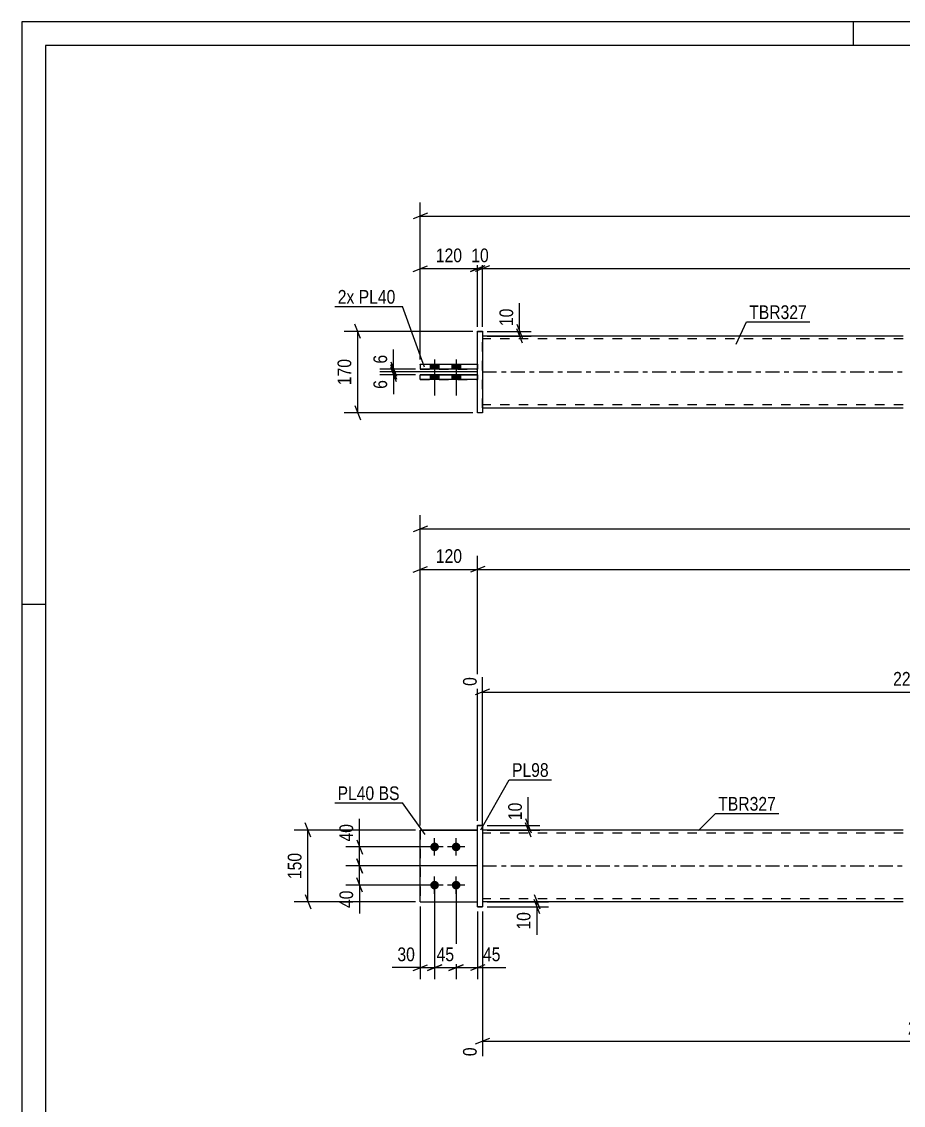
# Model space of a CAD drawing. Header units: millimetres. Extents: x 0 to 594, y 0 to 420.
# Drawn here: x 0 to 184.4, y 193.2 to 420 of the extents above; entities that cross this region are included whole.
import ezdxf

# ---------------------------------------------------------------- set-up
doc = ezdxf.new("R2010")
doc.units = ezdxf.units.MM
doc.linetypes.add('DXK_LINE_DOT2', pattern=[3.9198, 1.9599, -1.9599])
doc.linetypes.add('DXK_LINE_DOT3', pattern=[5.9187, 2.979, -0.9799, 0.9799, -0.9799])
doc.styles.add('Arial Narrow', font='ARIALN.TTF', dxfattribs={"height": 0.2})

# ---------------------------------------------------------------- blocks, each defined once
blk = doc.blocks.new('Unknown-580576037-1131')
at = {"color": 5, "linetype": 'Continuous'}
for p, q in [((594, 420), (0, 420)), ((0, 420), (0, 0)), ((174, 415), (174, 420)), ((589, 415), (5, 415)), ((5, 415), (5, 5)), ((5, 298), (0, 298))]:
    blk.add_line(p, q, dxfattribs=at)
blk = doc.blocks.new('Bolt-580576037-1683 - 1678')
at = {"linetype": 'Continuous'}
for points in [[(86.38, 248.19), (86.57, 248.17), (86.74, 248.11), (86.91, 248.02), (87.05, 247.89), (87.16, 247.74), (87.23, 247.57), (87.27, 247.39), (87.27, 247.2), (87.23, 247.01), (87.16, 246.84), (87.05, 246.69), (86.91, 246.56), (86.74, 246.47), (86.57, 246.41), (86.38, 246.39), (86.19, 246.41), (86.01, 246.47), (85.85, 246.56), (85.71, 246.69), (85.6, 246.84), (85.52, 247.01), (85.48, 247.2), (85.48, 247.39), (85.52, 247.57), (85.6, 247.74), (85.71, 247.89), (85.85, 248.02), (86.01, 248.11), (86.19, 248.17)], [(90.88, 248.19), (91.07, 248.17), (91.24, 248.11), (91.41, 248.02), (91.55, 247.89), (91.66, 247.74), (91.73, 247.57), (91.77, 247.39), (91.77, 247.2), (91.73, 247.01), (91.66, 246.84), (91.55, 246.69), (91.41, 246.56), (91.24, 246.47), (91.07, 246.41), (90.88, 246.39), (90.69, 246.41), (90.51, 246.47), (90.35, 246.56), (90.21, 246.69), (90.1, 246.84), (90.02, 247.01), (89.98, 247.2), (89.98, 247.39), (90.02, 247.57), (90.1, 247.74), (90.21, 247.89), (90.35, 248.02), (90.51, 248.11), (90.69, 248.17)], [(86.38, 240.19), (86.57, 240.17), (86.74, 240.11), (86.91, 240.02), (87.05, 239.89), (87.16, 239.74), (87.23, 239.57), (87.27, 239.39), (87.27, 239.2), (87.23, 239.01), (87.16, 238.84), (87.05, 238.69), (86.91, 238.56), (86.74, 238.47), (86.57, 238.41), (86.38, 238.39), (86.19, 238.41), (86.01, 238.47), (85.85, 238.56), (85.71, 238.69), (85.6, 238.84), (85.52, 239.01), (85.48, 239.2), (85.48, 239.39), (85.52, 239.57), (85.6, 239.74), (85.71, 239.89), (85.85, 240.02), (86.01, 240.11), (86.19, 240.17)], [(90.88, 240.19), (91.07, 240.17), (91.24, 240.11), (91.41, 240.02), (91.55, 239.89), (91.66, 239.74), (91.73, 239.57), (91.77, 239.39), (91.77, 239.2), (91.73, 239.01), (91.66, 238.84), (91.55, 238.69), (91.41, 238.56), (91.24, 238.47), (91.07, 238.41), (90.88, 238.39), (90.69, 238.41), (90.51, 238.47), (90.35, 238.56), (90.21, 238.69), (90.1, 238.84), (90.02, 239.01), (89.98, 239.2), (89.98, 239.39), (90.02, 239.57), (90.1, 239.74), (90.21, 239.89), (90.35, 240.02), (90.51, 240.11), (90.69, 240.17)]]:
    blk.add_hatch(color=1, dxfattribs=at).paths.add_polyline_path(points)
at = {"color": 1, "linetype": 'Continuous'}
for p, q in [((88.18, 247.3), (84.58, 247.3)), ((86.38, 245.5), (86.38, 249.1)), ((92.68, 247.3), (89.08, 247.3)), ((90.88, 245.5), (90.88, 249.1)), ((86.38, 237.5), (86.38, 241.1)), ((90.88, 237.5), (90.88, 241.1)), ((88.18, 239.3), (84.58, 239.3)), ((92.68, 239.3), (89.08, 239.3))]:
    blk.add_line(p, q, dxfattribs=at)
blk = doc.blocks.new('Part-580576037-1694 - 1678')
at = {"color": 2, "linetype": 'Continuous'}
for p, q in [((95.38, 251.82), (96.38, 251.82)), ((95.38, 234.77), (95.38, 251.82)), ((95.38, 251.77), (96.38, 251.77)), ((96.38, 251.77), (96.38, 251.82)), ((96.38, 251.82), (96.38, 251.77)), ((96.38, 251.77), (96.38, 234.77)), ((95.38, 234.77), (96.38, 234.77))]:
    blk.add_line(p, q, dxfattribs=at)
at = {"color": 7, "linetype": 'DXK_LINE_DOT2'}
blk.add_line((95.38, 234.82), (96.38, 234.82), dxfattribs=at)
blk = doc.blocks.new('Part-580576037-1699 - 1678')
at = {"color": 2, "linetype": 'Continuous'}
for p, q in [((83.38, 250.79), (83.38, 250.8)), ((83.38, 250.8), (83.38, 250.8)), ((83.38, 250.8), (83.38, 250.8)), ((83.38, 250.8), (95.38, 250.8)), ((95.38, 250.8), (83.38, 250.8))]:
    blk.add_line(p, q, dxfattribs=at)
at = {"color": 7, "linetype": 'DXK_LINE_DOT2'}
for p, q in [((83.38, 250.8), (83.38, 235.8)), ((95.38, 235.8), (95.38, 250.8)), ((83.38, 235.8), (83.38, 235.8)), ((83.38, 235.8), (95.38, 235.8)), ((83.38, 235.8), (95.38, 235.8)), ((95.38, 235.8), (95.38, 235.8))]:
    blk.add_line(p, q, dxfattribs=at)
blk = doc.blocks.new('Part-580576037-1704 - 1678')
at = {"color": 2, "linetype": 'Continuous'}
for p, q in [((83.38, 235.79), (83.38, 250.79)), ((83.38, 250.79), (95.38, 250.79)), ((95.38, 250.79), (83.38, 250.79)), ((83.38, 235.79), (95.38, 235.79))]:
    blk.add_line(p, q, dxfattribs=at)
at = {"color": 7, "linetype": 'DXK_LINE_DOT2'}
for p, q in [((95.38, 235.79), (95.38, 250.79)), ((83.38, 235.79), (83.38, 235.79)), ((83.38, 235.79), (95.38, 235.79)), ((95.38, 235.79), (95.38, 235.79))]:
    blk.add_line(p, q, dxfattribs=at)
blk = doc.blocks.new('Part-580576037-1720 - 1678')
at = {"color": 2, "linetype": 'Continuous'}
for p, q in [((184.38, 250.8), (96.38, 250.8)), ((184.38, 235.8), (96.38, 235.8))]:
    blk.add_line(p, q, dxfattribs=at)
at = {"color": 7, "linetype": 'DXK_LINE_DOT2'}
for p, q in [((96.38, 250.8), (96.38, 235.8)), ((184.38, 250.2), (96.38, 250.2)), ((184.38, 236.4), (96.38, 236.4))]:
    blk.add_line(p, q, dxfattribs=at)
at = {"color": 7, "linetype": 'DXK_LINE_DOT3'}
blk.add_line((96.38, 243.3), (184.38, 243.3), dxfattribs=at)
blk = doc.blocks.new('Part-580576037-1455 - 1368')
at = {"color": 2, "linetype": 'Continuous'}
for p, q in [((95.38, 355.22), (96.38, 355.22)), ((95.38, 338.17), (95.38, 355.22)), ((95.38, 355.17), (96.38, 355.17)), ((96.38, 355.17), (96.38, 355.22)), ((96.38, 355.22), (96.38, 338.17)), ((96.38, 338.17), (95.38, 338.17))]:
    blk.add_line(p, q, dxfattribs=at)
at = {"color": 7, "linetype": 'DXK_LINE_DOT2'}
for p, q in [((95.38, 338.22), (96.38, 338.22)), ((95.38, 338.17), (95.38, 338.22))]:
    blk.add_line(p, q, dxfattribs=at)
blk = doc.blocks.new('Bolt-580576037-1471 - 1368')
at = {"linetype": 'Continuous'}
for points in [[(85.48, 347.3), (87.28, 347.3), (87.28, 348.3), (85.48, 348.3)], [(85.48, 347.29), (87.28, 347.29), (87.28, 348.29), (85.48, 348.29)], [(89.98, 347.3), (91.78, 347.3), (91.78, 348.3), (89.98, 348.3)], [(89.98, 347.29), (91.78, 347.29), (91.78, 348.29), (89.98, 348.29)], [(85.48, 345.1), (87.28, 345.1), (87.28, 346.1), (85.48, 346.1)], [(85.48, 345.09), (87.28, 345.09), (87.28, 346.09), (85.48, 346.09)], [(89.98, 345.1), (91.78, 345.1), (91.78, 346.1), (89.98, 346.1)], [(89.98, 345.09), (91.78, 345.09), (91.78, 346.09), (89.98, 346.09)]]:
    blk.add_hatch(color=1, dxfattribs=at).paths.add_polyline_path(points)
at = {"color": 1, "linetype": 'Continuous'}
for p, q in [((86.38, 349.3), (86.38, 341.8)), ((86.38, 349.28), (86.38, 341.79)), ((90.88, 349.3), (90.88, 341.8)), ((90.88, 349.28), (90.88, 341.79)), ((85.48, 348.3), (85.48, 347.3)), ((85.48, 348.29), (85.48, 347.29)), ((87.28, 348.3), (87.28, 347.3)), ((87.28, 348.29), (87.28, 347.29)), ((89.98, 348.3), (89.98, 347.3)), ((89.98, 348.29), (89.98, 347.29)), ((91.78, 348.3), (91.78, 347.3)), ((91.78, 348.29), (91.78, 347.29)), ((85.48, 346.1), (85.48, 345.1)), ((85.48, 346.09), (85.48, 345.09)), ((87.28, 346.1), (87.28, 345.1)), ((87.28, 346.09), (87.28, 345.09)), ((89.98, 346.1), (89.98, 345.1)), ((89.98, 346.09), (89.98, 345.09)), ((91.78, 346.1), (91.78, 345.1)), ((91.78, 346.09), (91.78, 345.09))]:
    blk.add_line(p, q, dxfattribs=at)
blk = doc.blocks.new('Part-580576037-1416 - 1368')
at = {"color": 2, "linetype": 'Continuous'}
for p, q in [((184.38, 354.19), (96.38, 354.19)), ((96.38, 339.19), (184.38, 339.19))]:
    blk.add_line(p, q, dxfattribs=at)
at = {"color": 7, "linetype": 'DXK_LINE_DOT2'}
for p, q in [((96.38, 339.19), (96.38, 354.19)), ((184.38, 353.59), (96.38, 353.59)), ((184.38, 339.79), (96.38, 339.79))]:
    blk.add_line(p, q, dxfattribs=at)
at = {"color": 7, "linetype": 'DXK_LINE_DOT3'}
blk.add_line((96.38, 346.69), (184.38, 346.69), dxfattribs=at)
blk = doc.blocks.new('Part-580576037-1449 - 1368')
at = {"color": 2, "linetype": 'Continuous'}
for p, q in [((83.38, 345.08), (83.38, 346.11)), ((83.38, 346.11), (95.38, 346.11)), ((95.38, 346.08), (83.38, 346.08)), ((95.38, 345.08), (83.38, 345.08))]:
    blk.add_line(p, q, dxfattribs=at)
at = {"color": 7, "linetype": 'DXK_LINE_DOT2'}
for p, q in [((83.38, 345.11), (95.38, 345.11)), ((95.38, 346.11), (95.38, 345.08))]:
    blk.add_line(p, q, dxfattribs=at)
blk = doc.blocks.new('Part-580576037-1454 - 1368')
at = {"color": 2, "linetype": 'Continuous'}
for p, q in [((83.38, 348.28), (83.38, 348.31)), ((83.38, 348.31), (83.38, 347.28)), ((83.38, 348.31), (95.38, 348.31)), ((95.38, 348.28), (83.38, 348.28)), ((95.38, 347.28), (83.38, 347.28))]:
    blk.add_line(p, q, dxfattribs=at)
at = {"color": 7, "linetype": 'DXK_LINE_DOT2'}
for p, q in [((83.38, 347.31), (95.38, 347.31)), ((95.38, 348.31), (95.38, 347.28))]:
    blk.add_line(p, q, dxfattribs=at)
blk = doc.blocks.new('StraightDimension-580576037-1909 - 1678')
at = {"color": 7, "linetype": 'Continuous'}
for p, q in [((85.38, 247.3), (67.83, 247.3)), ((70.08, 248.8), (71.28, 245.8)), ((70.68, 243.3), (70.68, 247.3)), ((95.38, 243.3), (67.83, 243.3)), ((71.28, 241.8), (70.08, 244.8))]:
    blk.add_line(p, q, dxfattribs=at)
at = {"color": 0}
blk.add_wipeout([(69.93, 252.68), (65.73, 252.68), (65.73, 247.82), (69.93, 247.82)], dxfattribs=at)
at = {"color": 7, "linetype": 'Continuous'}
blk.add_line((70.68, 247.3), (70.68, 253.2), dxfattribs=at)
blk.add_line((70.68, 247.3), (70.68, 253.2), dxfattribs=at)
at = {"color": 3, "style": 'Arial Narrow'}
blk.add_text('40', height=2.863, rotation=90.0002, dxfattribs=at).set_placement((69.33, 248.42))
blk = doc.blocks.new('StraightDimension-580576037-1922 - 1678')
at = {"color": 7, "linetype": 'Continuous'}
for p, q in [((95.38, 243.3), (67.83, 243.3)), ((70.08, 244.8), (71.28, 241.8)), ((70.68, 239.3), (70.68, 243.3)), ((71.28, 237.8), (70.08, 240.8)), ((85.38, 239.3), (67.83, 239.3))]:
    blk.add_line(p, q, dxfattribs=at)
at = {"color": 0}
blk.add_wipeout([(69.93, 238.77), (65.73, 238.77), (65.73, 233.91), (69.93, 233.91)], dxfattribs=at)
at = {"color": 7, "linetype": 'Continuous'}
blk.add_line((70.68, 239.3), (70.68, 233.39), dxfattribs=at)
blk.add_line((70.68, 239.3), (70.68, 233.39), dxfattribs=at)
at = {"color": 3, "style": 'Arial Narrow'}
blk.add_text('40', height=2.863, rotation=90.0002, dxfattribs=at).set_placement((69.33, 234.51))
blk = doc.blocks.new('StraightDimension-580576037-1736 - 1678')
at = {"color": 7, "linetype": 'Continuous'}
for p, q in [((83.38, 251.8), (83.38, 316.7)), ((84.88, 314.45), (81.88, 313.25)), ((83.38, 313.85), (522.63, 313.85))]:
    blk.add_line(p, q, dxfattribs=at)
blk = doc.blocks.new('StraightDimension-580576037-1813 - 1678')
at = {"color": 7, "linetype": 'Continuous'}
for p, q in [((90.88, 238.3), (90.88, 219.63)), ((95.38, 233.77), (95.38, 219.63)), ((89.38, 221.43), (92.38, 222.63)), ((96.88, 222.63), (93.88, 221.43)), ((90.88, 222.03), (95.38, 222.03))]:
    blk.add_line(p, q, dxfattribs=at)
at = {"color": 0}
blk.add_wipeout([(100.76, 222.78), (100.76, 226.98), (95.9, 226.98), (95.9, 222.78)], dxfattribs=at)
at = {"color": 7, "linetype": 'Continuous'}
blk.add_line((95.38, 222.03), (101.28, 222.03), dxfattribs=at)
blk.add_line((95.38, 222.03), (101.28, 222.03), dxfattribs=at)
at = {"color": 3, "style": 'Arial Narrow'}
blk.add_text('45', height=2.863, dxfattribs=at).set_placement((96.5, 223.38))
blk = doc.blocks.new('StraightDimension-580576037-1820 - 1678')
at = {"color": 7, "linetype": 'Continuous'}
for p, q in [((86.38, 238.3), (86.38, 219.63)), ((90.88, 238.3), (90.88, 219.63)), ((84.88, 221.43), (87.88, 222.63)), ((92.38, 222.63), (89.38, 221.43)), ((86.38, 222.03), (90.88, 222.03))]:
    blk.add_line(p, q, dxfattribs=at)
at = {"color": 0}
blk.add_wipeout([(91.06, 222.78), (91.06, 226.98), (86.2, 226.98), (86.2, 222.78)], dxfattribs=at)
at = {"color": 3, "style": 'Arial Narrow'}
blk.add_text('45', height=2.863, dxfattribs=at).set_placement((86.8, 223.38))
blk = doc.blocks.new('StraightDimension-580576037-1891 - 1678')
at = {"color": 7, "linetype": 'Continuous'}
for p, q in [((107.18, 237.3), (108.38, 234.3)), ((108.38, 233.27), (107.18, 236.27)), ((97.38, 235.8), (110.18, 235.8)), ((97.38, 234.77), (110.18, 234.77)), ((107.78, 234.77), (107.78, 235.8))]:
    blk.add_line(p, q, dxfattribs=at)
at = {"color": 0}
blk.add_wipeout([(107.03, 234.25), (102.83, 234.25), (102.83, 229.39), (107.03, 229.39)], dxfattribs=at)
at = {"color": 7, "linetype": 'Continuous'}
blk.add_line((107.78, 234.77), (107.78, 228.87), dxfattribs=at)
blk.add_line((107.78, 234.77), (107.78, 228.87), dxfattribs=at)
at = {"color": 3, "style": 'Arial Narrow'}
blk.add_text('10', height=2.863, rotation=90.0002, dxfattribs=at).set_placement((106.43, 229.99))
blk = doc.blocks.new('StraightDimension-580576037-1827 - 1678')
at = {"color": 7, "linetype": 'Continuous'}
for p, q in [((86.38, 238.3), (86.38, 219.63)), ((83.38, 234.8), (83.38, 219.63)), ((81.88, 221.43), (84.88, 222.63)), ((87.88, 222.63), (84.88, 221.43)), ((83.38, 222.03), (86.38, 222.03))]:
    blk.add_line(p, q, dxfattribs=at)
at = {"color": 0}
blk.add_wipeout([(82.85, 222.78), (82.85, 226.98), (78, 226.98), (78, 222.78)], dxfattribs=at)
at = {"color": 7, "linetype": 'Continuous'}
blk.add_line((83.38, 222.03), (77.47, 222.03), dxfattribs=at)
blk.add_line((83.38, 222.03), (77.47, 222.03), dxfattribs=at)
at = {"color": 3, "style": 'Arial Narrow'}
blk.add_text('30', height=2.863, dxfattribs=at).set_placement((78.6, 223.38))
blk = doc.blocks.new('StraightDimension-580576037-1838 - 1678')
at = {"color": 7, "linetype": 'Continuous'}
for p, q in [((96.38, 233.77), (96.38, 203.5)), ((281.73, 234.8), (281.73, 198.01)), ((97.88, 207.22), (94.88, 206.02)), ((96.38, 206.62), (281.73, 206.62)), ((280.23, 206.02), (283.23, 207.22))]:
    blk.add_line(p, q, dxfattribs=at)
at = {"color": 0}
blk.add_wipeout([(193.31, 207.37), (193.31, 211.57), (184.8, 211.57), (184.8, 207.37)], dxfattribs=at)
at = {"color": 0, "linetype": 'Continuous'}
for points in [[(95.78, 205.92), (91.58, 205.92), (91.58, 202.9), (95.78, 202.9)], [(281.13, 205.92), (276.93, 205.92), (276.93, 197.41), (281.13, 197.41)]]:
    blk.add_wipeout(points, dxfattribs=at)
at = {"color": 3, "style": 'Arial Narrow'}
blk.add_text('2345', height=2.863, dxfattribs=at).set_placement((185.4, 207.97))
at = {"color": 3, "linetype": 'Continuous', "style": 'Arial Narrow'}
for s, height, p in [('0', 2.86, (95.18, 203.5)), ('2345', 2.863, (280.53, 198.01))]:
    blk.add_text(s, height=height, rotation=90.0002, dxfattribs=at).set_placement(p)
blk = doc.blocks.new('StraightDimension-580576037-1900 - 1678')
at = {"color": 7, "linetype": 'Continuous'}
for p, q in [((97.38, 251.77), (108.38, 251.77)), ((105.38, 253.27), (106.58, 250.27)), ((106.58, 249.3), (105.38, 252.3)), ((105.98, 250.8), (105.98, 251.77)), ((97.38, 250.8), (108.38, 250.8))]:
    blk.add_line(p, q, dxfattribs=at)
at = {"color": 0}
blk.add_wipeout([(105.23, 257.16), (101.03, 257.16), (101.03, 252.3), (105.23, 252.3)], dxfattribs=at)
at = {"color": 7, "linetype": 'Continuous'}
blk.add_line((105.98, 251.77), (105.98, 257.68), dxfattribs=at)
blk.add_line((105.98, 251.77), (105.98, 257.68), dxfattribs=at)
at = {"color": 3, "style": 'Arial Narrow'}
blk.add_text('10', height=2.863, rotation=90.0002, dxfattribs=at).set_placement((104.63, 252.9))
blk = doc.blocks.new('StraightDimension-580576037-1979 - 1678')
at = {"color": 7, "linetype": 'Continuous'}
for p, q in [((60.48, 249.3), (59.28, 252.3)), ((82.38, 250.8), (57.03, 250.8)), ((59.88, 235.8), (59.88, 250.8)), ((59.28, 237.3), (60.48, 234.3)), ((82.38, 235.8), (57.03, 235.8))]:
    blk.add_line(p, q, dxfattribs=at)
at = {"color": 0}
blk.add_wipeout([(59.13, 246.64), (54.93, 246.64), (54.93, 239.96), (59.13, 239.96)], dxfattribs=at)
at = {"color": 3, "style": 'Arial Narrow'}
blk.add_text('150', height=2.863, rotation=90.0002, dxfattribs=at).set_placement((58.53, 240.56))
blk = doc.blocks.new('StraightDimension-580576037-2047 - 1678')
at = {"color": 7, "linetype": 'Continuous'}
for p, q in [((95.38, 252.77), (95.38, 308.23)), ((96.88, 305.98), (93.88, 304.78)), ((95.38, 305.38), (509.63, 305.38))]:
    blk.add_line(p, q, dxfattribs=at)
blk = doc.blocks.new('StraightDimension-580576037-2052 - 1678')
at = {"color": 7, "linetype": 'Continuous'}
for p, q in [((83.38, 251.8), (83.38, 308.23)), ((95.38, 252.77), (95.38, 308.23)), ((81.88, 304.78), (84.88, 305.98)), ((83.38, 305.38), (95.38, 305.38)), ((96.88, 305.98), (93.88, 304.78))]:
    blk.add_line(p, q, dxfattribs=at)
at = {"color": 0}
blk.add_wipeout([(92.72, 306.13), (92.72, 310.33), (86.04, 310.33), (86.04, 306.13)], dxfattribs=at)
at = {"color": 3, "style": 'Arial Narrow'}
blk.add_text('120', height=2.863, dxfattribs=at).set_placement((86.64, 306.73))
blk = doc.blocks.new('StraightDimension-580576037-3971 - 1678')
at = {"color": 7, "linetype": 'Continuous'}
for p, q in [((275.54, 251.8), (275.54, 292.8)), ((96.38, 251.8), (96.38, 282.82)), ((97.88, 280.29), (94.88, 279.09)), ((96.38, 279.69), (275.54, 279.69)), ((274.04, 279.09), (277.04, 280.29))]:
    blk.add_line(p, q, dxfattribs=at)
at = {"color": 0, "linetype": 'Continuous'}
for points in [[(274.94, 293.4), (270.74, 293.4), (270.74, 284.89), (274.94, 284.89)], [(95.78, 283.42), (91.58, 283.42), (91.58, 280.39), (95.78, 280.39)]]:
    blk.add_wipeout(points, dxfattribs=at)
at = {"color": 0}
blk.add_wipeout([(190.22, 280.44), (190.22, 284.64), (181.7, 284.64), (181.7, 280.44)], dxfattribs=at)
at = {"color": 3, "linetype": 'Continuous', "style": 'Arial Narrow'}
for s, height, p in [('2283', 2.863, (274.34, 285.49)), ('0', 2.86, (95.18, 280.99))]:
    blk.add_text(s, height=height, rotation=90.0002, dxfattribs=at).set_placement(p)
at = {"color": 3, "style": 'Arial Narrow'}
blk.add_text('2283', height=2.863, dxfattribs=at).set_placement((182.3, 281.04))
blk = doc.blocks.new('StraightDimension-580576037-1476 - 1368')
at = {"color": 7, "linetype": 'Continuous'}
for p, q in [((103.56, 356.67), (104.76, 353.67)), ((97.38, 355.17), (106.56, 355.17)), ((97.38, 354.19), (106.56, 354.19)), ((104.76, 352.69), (103.56, 355.69)), ((104.16, 354.19), (104.16, 355.17))]:
    blk.add_line(p, q, dxfattribs=at)
at = {"color": 0}
blk.add_wipeout([(103.41, 360.56), (99.21, 360.56), (99.21, 355.7), (103.41, 355.7)], dxfattribs=at)
at = {"color": 7, "linetype": 'Continuous'}
blk.add_line((104.16, 355.17), (104.16, 361.08), dxfattribs=at)
blk.add_line((104.16, 355.17), (104.16, 361.08), dxfattribs=at)
at = {"color": 3, "style": 'Arial Narrow'}
blk.add_text('10', height=2.863, rotation=90.0002, dxfattribs=at).set_placement((102.81, 356.3))
blk = doc.blocks.new('StraightDimension-580576037-1530 - 1368')
at = {"color": 7, "linetype": 'Continuous'}
for p, q in [((70.89, 353.67), (69.69, 356.67)), ((94.38, 355.17), (67.44, 355.17)), ((70.29, 338.17), (70.29, 355.17)), ((94.38, 338.17), (67.44, 338.17)), ((69.69, 339.67), (70.89, 336.67))]:
    blk.add_line(p, q, dxfattribs=at)
at = {"color": 0}
blk.add_wipeout([(69.54, 350.02), (65.34, 350.02), (65.34, 343.33), (69.54, 343.33)], dxfattribs=at)
at = {"color": 3, "style": 'Arial Narrow'}
blk.add_text('170', height=2.863, rotation=90.0002, dxfattribs=at).set_placement((68.94, 343.93))
blk = doc.blocks.new('StraightDimension-580576037-1494 - 1368')
at = {"color": 7, "linetype": 'Continuous'}
for p, q in [((77.19, 348.19), (78.39, 345.19)), ((78.39, 344.61), (77.19, 347.61)), ((95.38, 346.69), (74.94, 346.69)), ((82.38, 346.11), (74.94, 346.11)), ((77.79, 346.11), (77.79, 346.69))]:
    blk.add_line(p, q, dxfattribs=at)
at = {"color": 0}
blk.add_wipeout([(77.04, 345.59), (72.84, 345.59), (72.84, 342.56), (77.04, 342.56)], dxfattribs=at)
at = {"color": 7, "linetype": 'Continuous'}
blk.add_line((77.79, 346.11), (77.79, 342.04), dxfattribs=at)
blk.add_line((77.79, 346.11), (77.79, 342.04), dxfattribs=at)
at = {"color": 3, "style": 'Arial Narrow'}
blk.add_text('6', height=2.86, rotation=90.0002, dxfattribs=at).set_placement((76.44, 343.16))
blk = doc.blocks.new('StraightDimension-580576037-1512 - 1368')
at = {"color": 7, "linetype": 'Continuous'}
for p, q in [((82.38, 347.31), (74.94, 347.31)), ((77.19, 348.81), (78.39, 345.81)), ((78.39, 345.19), (77.19, 348.19)), ((77.79, 346.69), (77.79, 347.31)), ((95.38, 346.69), (74.94, 346.69))]:
    blk.add_line(p, q, dxfattribs=at)
at = {"color": 0}
blk.add_wipeout([(77.04, 350.87), (72.84, 350.87), (72.84, 347.84), (77.04, 347.84)], dxfattribs=at)
at = {"color": 7, "linetype": 'Continuous'}
blk.add_line((77.79, 347.31), (77.79, 351.39), dxfattribs=at)
blk.add_line((77.79, 347.31), (77.79, 351.39), dxfattribs=at)
at = {"color": 3, "style": 'Arial Narrow'}
blk.add_text('6', height=2.86, rotation=90.0002, dxfattribs=at).set_placement((76.44, 348.44))
blk = doc.blocks.new('StraightDimension-580576037-1550 - 1368')
at = {"color": 7, "linetype": 'Continuous'}
for p, q in [((83.38, 349.31), (83.38, 382.16)), ((84.88, 379.91), (81.88, 378.71)), ((83.38, 379.31), (522.63, 379.31))]:
    blk.add_line(p, q, dxfattribs=at)
blk = doc.blocks.new('StraightDimension-580576037-1581 - 1368')
at = {"color": 7, "linetype": 'Continuous'}
for p, q in [((96.38, 356.17), (96.38, 371.16)), ((97.88, 368.91), (94.88, 367.71)), ((96.38, 368.31), (509.63, 368.31))]:
    blk.add_line(p, q, dxfattribs=at)
blk = doc.blocks.new('StraightDimension-580576037-1591 - 1368')
at = {"color": 7, "linetype": 'Continuous'}
for p, q in [((83.38, 349.31), (83.38, 371.16)), ((95.38, 356.17), (95.38, 371.16)), ((81.88, 367.71), (84.88, 368.91)), ((83.38, 368.31), (95.38, 368.31)), ((96.88, 368.91), (93.88, 367.71))]:
    blk.add_line(p, q, dxfattribs=at)
at = {"color": 0}
blk.add_wipeout([(92.72, 369.06), (92.72, 373.26), (86.04, 373.26), (86.04, 369.06)], dxfattribs=at)
at = {"color": 3, "style": 'Arial Narrow'}
blk.add_text('120', height=2.863, dxfattribs=at).set_placement((86.64, 369.66))
blk = doc.blocks.new('StraightDimension-580576037-1601 - 1368')
at = {"color": 7, "linetype": 'Continuous'}
for p, q in [((95.38, 356.17), (95.38, 371.16)), ((96.38, 356.17), (96.38, 371.16)), ((93.88, 367.71), (96.88, 368.91)), ((97.88, 368.91), (94.88, 367.71)), ((95.38, 368.31), (96.38, 368.31))]:
    blk.add_line(p, q, dxfattribs=at)
at = {"color": 0}
blk.add_wipeout([(98.31, 369.06), (98.31, 373.26), (93.45, 373.26), (93.45, 369.06)], dxfattribs=at)
at = {"color": 3, "style": 'Arial Narrow'}
blk.add_text('10', height=2.863, dxfattribs=at).set_placement((94.05, 369.66))
blk = doc.blocks.new('Mark-580576037-1690 - 1678')
at = {"color": 0}
blk.add_wipeout([(110.24, 261.95), (110.24, 264.95), (102.57, 264.95), (102.57, 261.95)], dxfattribs=at)
blk.add_wipeout([(110.24, 261.95), (110.24, 264.95), (102.57, 264.95), (102.57, 261.95)], dxfattribs=at)
at = {"color": 30, "linetype": 'Continuous'}
for p, q in [((96.02, 250.9), (101.97, 261.35)), ((101.97, 261.35), (110.84, 261.35))]:
    blk.add_line(p, q, dxfattribs=at)
at = {"color": 3, "style": 'Arial Narrow'}
blk.add_text('PL98', height=2.863, dxfattribs=at).set_placement((102.57, 261.95))
blk = doc.blocks.new('Mark-580576037-1716 - 1678')
at = {"color": 0}
blk.add_wipeout([(157.77, 254.88), (157.77, 257.88), (145.72, 257.88), (145.72, 254.88)], dxfattribs=at)
blk.add_wipeout([(157.77, 254.88), (157.77, 257.88), (145.72, 257.88), (145.72, 254.88)], dxfattribs=at)
at = {"color": 30, "linetype": 'Continuous'}
for p, q in [((141.58, 250.75), (145.12, 254.28)), ((145.12, 254.28), (158.37, 254.28))]:
    blk.add_line(p, q, dxfattribs=at)
at = {"color": 3, "style": 'Arial Narrow'}
blk.add_text('TBR327', height=2.863, dxfattribs=at).set_placement((145.72, 254.88))
blk = doc.blocks.new('MarkSet-580576037-2084 - 1678')
at = {"color": 0}
blk.add_wipeout([(73.76, 257.1), (73.76, 260.1), (66.08, 260.1), (66.08, 257.1)], dxfattribs=at)
blk.add_wipeout([(73.76, 257.1), (73.76, 260.1), (66.08, 260.1), (66.08, 257.1)], dxfattribs=at)
blk.add_wipeout([(79.04, 257.1), (79.04, 260.1), (74.66, 260.1), (74.66, 257.1)], dxfattribs=at)
blk.add_wipeout([(79.04, 257.1), (79.04, 260.1), (74.66, 260.1), (74.66, 257.1)], dxfattribs=at)
at = {"color": 30, "linetype": 'Continuous'}
for p in [(65.48, 256.5), (84.41, 249.86)]:
    blk.add_line(p, (79.64, 256.5), dxfattribs=at)
at = {"color": 3, "style": 'Arial Narrow'}
for s, p in [('PL40', (66.08, 257.1)), ('BS', (74.66, 257.1))]:
    blk.add_text(s, height=2.863, dxfattribs=at).set_placement(p)
blk = doc.blocks.new('Mark-580576037-1412 - 1368')
at = {"color": 0}
blk.add_wipeout([(164.25, 357.77), (164.25, 360.77), (152.19, 360.77), (152.19, 357.77)], dxfattribs=at)
blk.add_wipeout([(164.25, 357.77), (164.25, 360.77), (152.19, 360.77), (152.19, 357.77)], dxfattribs=at)
at = {"color": 30, "linetype": 'Continuous'}
for p, q in [((149.48, 352.5), (151.59, 357.17)), ((151.59, 357.17), (164.85, 357.17))]:
    blk.add_line(p, q, dxfattribs=at)
at = {"color": 3, "style": 'Arial Narrow'}
blk.add_text('TBR327', height=2.863, dxfattribs=at).set_placement((152.19, 357.77))
blk = doc.blocks.new('MarkSet-580576037-1669 - 1368')
at = {"color": 30, "linetype": 'Continuous'}
blk.add_line((84.23, 347.67), (79.67, 360.38), dxfattribs=at)
at = {"color": 0}
blk.add_wipeout([(69.6, 360.98), (69.6, 363.98), (66.12, 363.98), (66.12, 360.98)], dxfattribs=at)
blk.add_wipeout([(69.6, 360.98), (69.6, 363.98), (66.12, 363.98), (66.12, 360.98)], dxfattribs=at)
blk.add_wipeout([(78.17, 360.98), (78.17, 363.98), (70.5, 363.98), (70.5, 360.98)], dxfattribs=at)
blk.add_wipeout([(78.17, 360.98), (78.17, 363.98), (70.5, 363.98), (70.5, 360.98)], dxfattribs=at)
at = {"color": 30, "linetype": 'Continuous'}
blk.add_line((65.52, 360.38), (79.67, 360.38), dxfattribs=at)
at = {"color": 3, "style": 'Arial Narrow'}
for s, p in [('2x', (66.12, 360.98)), ('PL40', (70.5, 360.98))]:
    blk.add_text(s, height=2.863, dxfattribs=at).set_placement(p)

msp = doc.modelspace()

# ---------------------------------------------------------------- block references
for name in ['Unknown-580576037-1131', 'Part-580576037-1455 - 1368', 'Part-580576037-1416 - 1368', 'Bolt-580576037-1471 - 1368', 'Part-580576037-1454 - 1368', 'Part-580576037-1449 - 1368', 'Part-580576037-1694 - 1678', 'Part-580576037-1699 - 1678', 'Part-580576037-1704 - 1678', 'Part-580576037-1720 - 1678', 'Bolt-580576037-1683 - 1678']:
    msp.add_blockref(name, (0, 0))

# ---------------------------------------------------------------- next in the draw order: block references
for name in ['StraightDimension-580576037-1476 - 1368', 'StraightDimension-580576037-1530 - 1368', 'StraightDimension-580576037-1909 - 1678']:
    msp.add_blockref(name, (0, 0))

# ---------------------------------------------------------------- next in the draw order: block references
for name in ['StraightDimension-580576037-1494 - 1368', 'StraightDimension-580576037-1736 - 1678', 'StraightDimension-580576037-1922 - 1678']:
    msp.add_blockref(name, (0, 0))

# ---------------------------------------------------------------- next in the draw order: block references
for name in ['StraightDimension-580576037-1512 - 1368', 'StraightDimension-580576037-1900 - 1678', 'StraightDimension-580576037-1813 - 1678']:
    msp.add_blockref(name, (0, 0))

# ---------------------------------------------------------------- next in the draw order: block references
for name in ['StraightDimension-580576037-1550 - 1368', 'StraightDimension-580576037-2047 - 1678', 'StraightDimension-580576037-1820 - 1678', 'StraightDimension-580576037-1891 - 1678']:
    msp.add_blockref(name, (0, 0))

# ---------------------------------------------------------------- next in the draw order: block references
for name in ['StraightDimension-580576037-1581 - 1368', 'StraightDimension-580576037-1827 - 1678', 'StraightDimension-580576037-1838 - 1678']:
    msp.add_blockref(name, (0, 0))

# ---------------------------------------------------------------- next in the draw order: block references
for name in ['StraightDimension-580576037-1591 - 1368', 'Mark-580576037-1412 - 1368', 'StraightDimension-580576037-1979 - 1678']:
    msp.add_blockref(name, (0, 0))

# ---------------------------------------------------------------- next in the draw order: block references
for name in ['StraightDimension-580576037-1601 - 1368', 'MarkSet-580576037-1669 - 1368', 'StraightDimension-580576037-2052 - 1678']:
    msp.add_blockref(name, (0, 0))

# ---------------------------------------------------------------- next in the draw order: block references
for name in ['StraightDimension-580576037-3971 - 1678', 'MarkSet-580576037-2084 - 1678']:
    msp.add_blockref(name, (0, 0))

# ---------------------------------------------------------------- next in the draw order: block references
for name in ['Mark-580576037-1690 - 1678', 'Mark-580576037-1716 - 1678']:
    msp.add_blockref(name, (0, 0))

doc.saveas('drawing.dxf')
